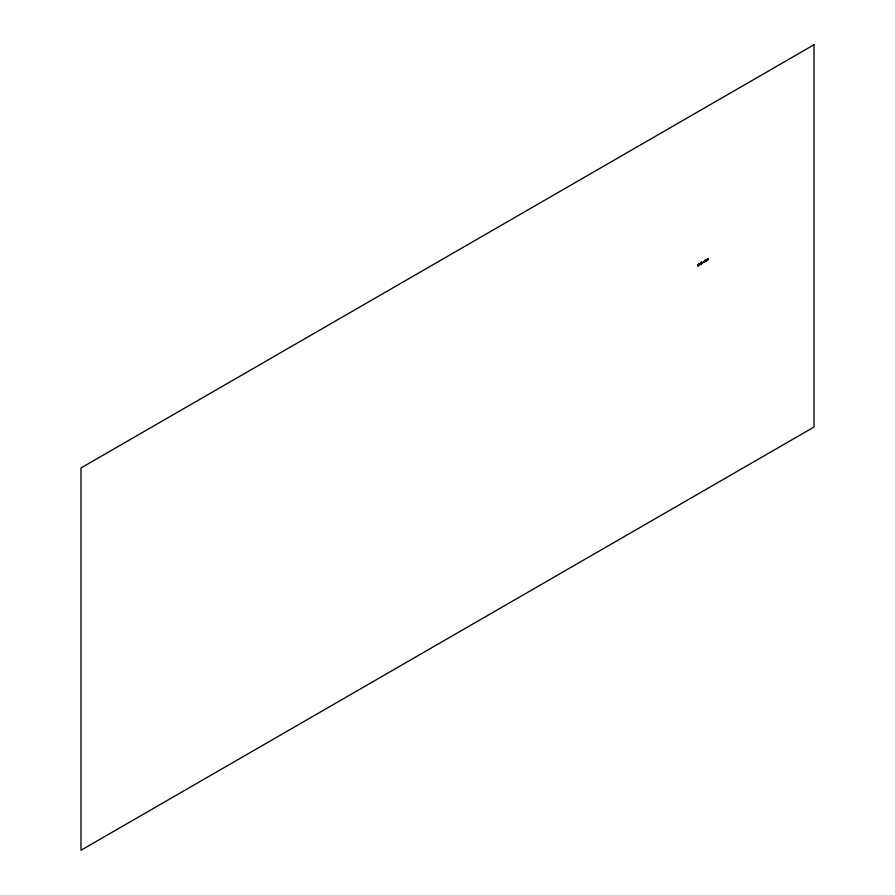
<?xml version="1.0" encoding="UTF-8"?>
<svg xmlns="http://www.w3.org/2000/svg" width="895" height="895" viewBox="0 0 895 895"><rect width="100%" height="100%" fill="white"/><g stroke="black" fill="none" stroke-linecap="round" stroke-linejoin="round"><path stroke-width="1.34" d="M698.223 264.864L698.883 263.846M700.964 263.275L701.232 262.481M705.092 260.277L704.432 261.306M707.184 259.718L707.442 258.923M698.76 264.562L699.096 263.723M701.109 263.197L701.456 262.358M704.969 260.993L705.305 260.154M707.318 259.639L707.665 258.8M697.865 264.853L698.704 264.361M701.893 262.582L700.919 262.66M701.893 263.052L700.919 264.17M701.893 263.533L700.214 264.584L701.893 262.973L701.893 263.611M707.665 260.221L707.442 260.344M704.969 261.776L704.432 262.09M698.76 265.423L698.223 265.726M698.201 264.573L699.532 263.466L697.865 264.763M814.014 44.75L80.986 467.962L80.986 850.25L814.014 427.038L814.014 44.75M701.893 262.101L700.214 263.712L701.893 262.101M705.741 259.908L704.074 261.508L705.741 259.908M708.102 258.543L706.423 260.154L708.102 258.543M699.532 264.338L697.865 265.938L699.532 264.338M705.741 260.769L704.074 262.38L705.741 260.769M708.102 259.416L706.423 261.016L708.102 259.416"/></g></svg>
